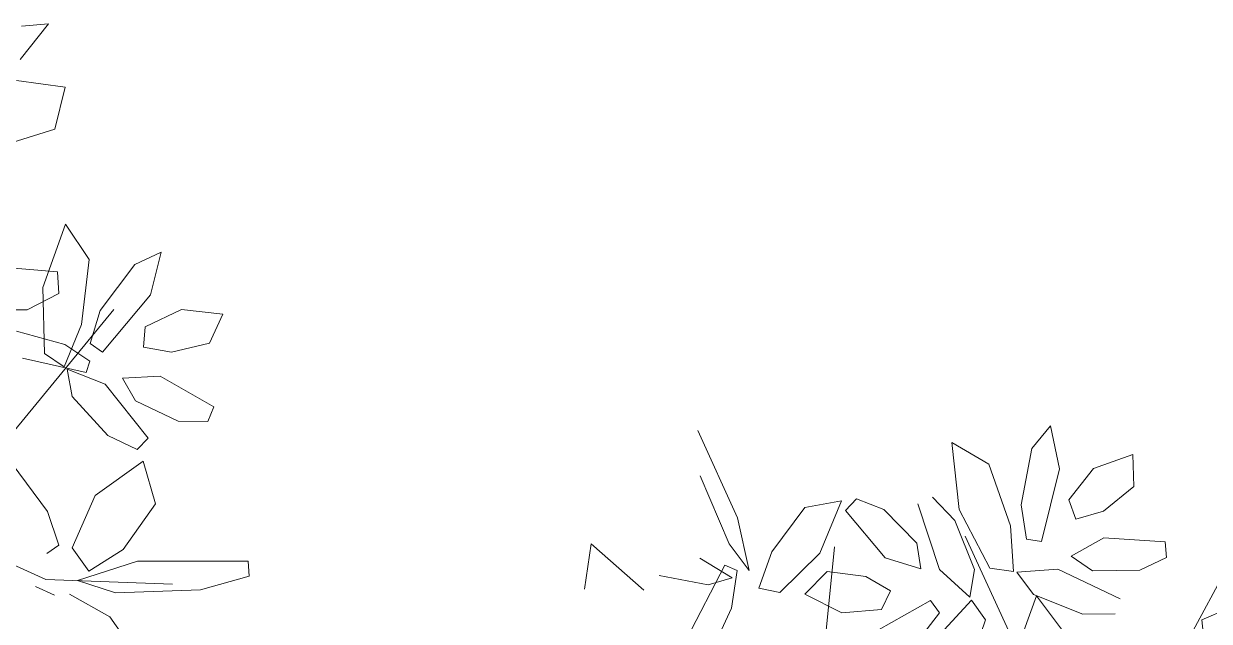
# Model space of a CAD drawing. Header units: inches. Extents: x 218980 to 233865, y 587194 to 599270.
# Drawn here: x 219070.423 to 219073.442, y 587458.88 to 587460.402 of the extents above; entities that cross this region are included whole.
import ezdxf

# ---------------------------------------------------------------- set-up
doc = ezdxf.new("R2010")
doc.units = ezdxf.units.IN
doc.header["$MEASUREMENT"] = 0
doc.layers.get('0').update_dxf_attribs({"lineweight": 0})
doc.layers.add('Proposed Urban Design', color=250, linetype='Continuous', lineweight=0)

# ---------------------------------------------------------------- blocks, each defined once
blk = doc.blocks.new('tree2')
at = {"color": 60}
for p, q in [((325195.9981, 3048397.3896), (325195.7948, 3048397.8351)), ((325197.4967, 3048397.7432), (325197.5914, 3048397.8579)), ((325197.5914, 3048397.8579), (325197.6377, 3048397.6393)), ((325197.0892, 3048397.7729), (325197.2767, 3048397.6636)), ((325197.1267, 3048397.4326), (325197.0892, 3048397.7729)), ((325197.4419, 3048397.4558), (325197.4967, 3048397.7432)), ((325197.8113, 3048397.641), (325198.0106, 3048397.712)), ((325198.0106, 3048397.712), (325198.0154, 3048397.55)), ((325197.2767, 3048397.6636), (325197.3875, 3048397.3492)), ((325197.6377, 3048397.6393), (325197.5453, 3048397.2696)), ((325197.6844, 3048397.4816), (325197.8113, 3048397.641)), ((325195.8072, 3048397.6044), (325195.955, 3048397.2574)), ((325198.0154, 3048397.55), (325197.8612, 3048397.4239)), ((325196.3403, 3048397.4417), (325196.1728, 3048397.2167)), ((325196.5265, 3048397.4766), (325196.3403, 3048397.4417)), ((325196.416, 3048397.2091), (325196.5265, 3048397.4766)), ((325196.5481, 3048397.4272), (325196.6033, 3048397.487)), ((325196.6033, 3048397.487), (325196.7427, 3048397.4328)), ((325197.0256, 3048397.1268), (325196.9163, 3048397.4603)), ((325196.9902, 3048397.4943), (325197.1051, 3048397.3757)), ((325197.4689, 3048397.2807), (325197.4419, 3048397.4558)), ((325197.7212, 3048397.3837), (325197.6844, 3048397.4816)), ((325196.0577, 3048397.122), (325195.9981, 3048397.3896)), ((325196.7499, 3048397.1863), (325196.5481, 3048397.4272)), ((325196.7427, 3048397.4328), (325196.9101, 3048397.2599)), ((325197.2819, 3048397.1338), (325197.1267, 3048397.4326)), ((325197.8612, 3048397.4239), (325197.7212, 3048397.3837)), ((325197.1051, 3048397.3757), (325197.2051, 3048397.1259)), ((325197.3875, 3048397.3492), (325197.4027, 3048397.1169)), ((325195.2523, 3048397.2572), (325195.2176, 3048397.026)), ((325195.5199, 3048397.0214), (325195.2523, 3048397.2572)), ((325195.955, 3048397.2574), (325196.0577, 3048397.122)), ((325196.9101, 3048397.2599), (325196.9318, 3048397.1293)), ((325197.5453, 3048397.2696), (325197.4689, 3048397.2807)), ((325197.696, 3048397.1946), (325197.8625, 3048397.2873)), ((325197.8625, 3048397.2873), (325198.1761, 3048397.2679)), ((325198.1761, 3048397.2679), (325198.1816, 3048397.1868)), ((325196.1728, 3048397.2167), (325196.1063, 3048397.0311)), ((325196.2139, 3048397.0098), (325196.416, 3048397.2091)), ((325195.7385, 3048396.772), (325195.9326, 3048397.1479)), ((325195.9704, 3048397.0845), (325195.8055, 3048397.1842)), ((325195.9326, 3048397.1479), (325195.9963, 3048397.1213)), ((325196.9318, 3048397.1293), (325196.7499, 3048397.1863)), ((325197.8057, 3048397.1204), (325197.696, 3048397.1946)), ((325198.1816, 3048397.1868), (325198.0463, 3048397.1229)), ((325195.5981, 3048397.0951), (325195.8489, 3048397.0492)), ((325195.8489, 3048397.0492), (325195.9704, 3048397.0845)), ((325195.9963, 3048397.1213), (325195.9665, 3048396.9295)), ((325196.3399, 3048397.0015), (325196.4541, 3048397.1165)), ((325196.4541, 3048397.1165), (325196.6516, 3048397.0913)), ((325196.6516, 3048397.0913), (325196.7772, 3048397.0174)), ((325197.1801, 3048396.9857), (325197.0256, 3048397.1268)), ((325197.2051, 3048397.1259), (325197.1801, 3048396.9857)), ((325197.4027, 3048397.1169), (325197.2819, 3048397.1338)), ((325197.4209, 3048397.1131), (325197.6296, 3048397.1282)), ((325197.5054, 3048396.9985), (325197.4209, 3048397.1131)), ((325197.6296, 3048397.1282), (325197.9468, 3048396.9779)), ((325198.0463, 3048397.1229), (325197.8057, 3048397.1204)), ((325196.1063, 3048397.0311), (325196.2139, 3048397.0098)), ((325196.7772, 3048397.0174), (325196.7315, 3048396.9233)), ((325196.5285, 3048396.9058), (325196.3399, 3048397.0015)), ((325196.6492, 3048396.781), (325196.981, 3048396.9684)), ((325196.981, 3048396.9684), (325197.0255, 3048396.9052)), ((325197.0318, 3048396.799), (325197.1899, 3048396.9699)), ((325197.1899, 3048396.9699), (325197.2608, 3048396.8707)), ((325197.52, 3048396.9924), (325197.455, 3048396.8145)), ((325197.7555, 3048396.8992), (325197.5054, 3048396.9985)), ((325197.6937, 3048396.7609), (325197.52, 3048396.9924)), ((325195.9665, 3048396.9295), (325195.8305, 3048396.634)), ((325196.7315, 3048396.9233), (325196.5285, 3048396.9058)), ((325197.0255, 3048396.9052), (325196.9171, 3048396.7651)), ((325197.9206, 3048396.9009), (325197.7555, 3048396.8992)), ((325198.3617, 3048396.87), (325198.496, 3048396.9276)), ((325197.2608, 3048396.8707), (325197.1508, 3048396.5524)), ((325198.3683, 3048396.8052), (325198.3617, 3048396.87))]:
    blk.add_line(p, q, dxfattribs=at)
at = {"color": 44}
for p, q in [((325197.7896, 3048395.9247), (325197.157, 3048397.2958)), ((325196.3759, 3048396.0655), (325196.4914, 3048397.2412)), ((325197.4844, 3048395.2679), (325198.5214, 3048397.1925)), ((325201.0785, 3048393.8998), (325201.6643, 3048394.6112)), ((325200.2725, 3048393.7058), (325201.3189, 3048393.2363))]:
    blk.add_line(p, q, dxfattribs=at)
at = {"color": 62}
for p, q in [((325201.1868, 3048395.8855), (325201.3311, 3048396.067)), ((325201.3311, 3048396.067), (325201.1936, 3048396.054)), ((325201.1684, 3048395.7771), (325201.4167, 3048395.7433)), ((325201.4167, 3048395.7433), (325201.3641, 3048395.5291)), ((325201.3641, 3048395.5291), (325201.1464, 3048395.4626)), ((325201.3023, 3048394.724), (325201.4178, 3048395.0463)), ((325201.4178, 3048395.0463), (325201.5384, 3048394.866)), ((325201.771, 3048394.8411), (325201.9064, 3048394.9026)), ((325201.9064, 3048394.9026), (325201.8522, 3048394.6858)), ((325201.5384, 3048394.866), (325201.5002, 3048394.5348)), ((325201.5958, 3048394.6068), (325201.771, 3048394.8411)), ((325201.0023, 3048394.834), (325201.3779, 3048394.8031)), ((325201.3779, 3048394.8031), (325201.3848, 3048394.6934)), ((325201.3848, 3048394.6934), (325201.2231, 3048394.6093)), ((325201.8522, 3048394.6858), (325201.6071, 3048394.394)), ((325201.5433, 3048394.4375), (325201.5958, 3048394.6068)), ((325201.825, 3048394.5236), (325202.009, 3048394.6113)), ((325202.009, 3048394.6113), (325202.2192, 3048394.5877)), ((325202.2192, 3048394.5877), (325202.1525, 3048394.44)), ((325201.8152, 3048394.4195), (325201.825, 3048394.5236)), ((325201.6071, 3048394.394), (325201.5433, 3048394.4375)), ((325201.9587, 3048394.3943), (325201.8152, 3048394.4195)), ((325202.1525, 3048394.44), (325201.9587, 3048394.3943)), ((325201.7096, 3048394.2606), (325201.8999, 3048394.2709)), ((325201.8999, 3048394.2709), (325202.1733, 3048394.116)), ((325202.1733, 3048394.116), (325202.1427, 3048394.0407)), ((325202.1427, 3048394.0407), (325201.993, 3048394.0426))]:
    blk.add_line(p, q, dxfattribs=at)
at = {"color": 64}
for p, q in [((325201.3108, 3048394.3874), (325201.3023, 3048394.724)), ((325201.2231, 3048394.6093), (325200.935, 3048394.6097)), ((325201.4146, 3048394.433), (325201.169, 3048394.5014)), ((325201.5002, 3048394.5348), (325201.412, 3048394.3193)), ((325201.5426, 3048394.3486), (325201.4146, 3048394.433)), ((325201.2001, 3048394.3631), (325201.5239, 3048394.2905)), ((325201.412, 3048394.3193), (325201.3108, 3048394.3874)), ((325201.4267, 3048394.308), (325201.6209, 3048394.23)), ((325201.4524, 3048394.1679), (325201.4267, 3048394.308)), ((325201.5239, 3048394.2905), (325201.5426, 3048394.3486)), ((325201.7757, 3048394.1458), (325201.7096, 3048394.2606)), ((325201.6209, 3048394.23), (325201.8401, 3048393.9559)), ((325201.6337, 3048393.969), (325201.4524, 3048394.1679)), ((325201.993, 3048394.0426), (325201.7757, 3048394.1458)), ((325201.7828, 3048393.8982), (325201.6337, 3048393.969)), ((325201.8401, 3048393.9559), (325201.7828, 3048393.8982)), ((325201.3262, 3048393.582), (325201.1462, 3048393.8243)), ((325201.569, 3048393.6634), (325201.8134, 3048393.8392)), ((325201.8134, 3048393.8392), (325201.8766, 3048393.6217)), ((325201.4531, 3048393.3967), (325201.569, 3048393.6634)), ((325201.384, 3048393.4099), (325201.3262, 3048393.582)), ((325201.8766, 3048393.6217), (325201.7122, 3048393.3893)), ((325201.3235, 3048393.3687), (325201.384, 3048393.4099)), ((325201.5371, 3048393.2788), (325201.4531, 3048393.3967)), ((325201.7122, 3048393.3893), (325201.5371, 3048393.2788)), ((325201.4795, 3048393.2314), (325201.7847, 3048393.3297)), ((325201.7847, 3048393.3297), (325202.3489, 3048393.3298)), ((325202.3489, 3048393.3298), (325202.3541, 3048393.2527)), ((325201.3189, 3048393.2363), (325201.9641, 3048393.2128)), ((325201.6729, 3048393.1672), (325201.4795, 3048393.2314)), ((325202.3541, 3048393.2527), (325202.1067, 3048393.1838)), ((325201.2658, 3048393.1995), (325201.3623, 3048393.1564)), ((325201.6447, 3048393.0459), (325201.4384, 3048393.1617)), ((325202.1067, 3048393.1838), (325201.6729, 3048393.1672)), ((325201.7778, 3048392.8571), (325201.6447, 3048393.0459))]:
    blk.add_line(p, q, dxfattribs=at)

msp = doc.modelspace()

# ---------------------------------------------------------------- block references
at = {"layer": 'Proposed Urban Design', "xscale": 0.5, "yscale": 0.5, "zscale": 0.5}
for p in [(56469.8201, -936737.6316), (56474.2418, -936739.5515)]:
    msp.add_blockref('tree2', p, dxfattribs=at)

doc.saveas('drawing.dxf')
